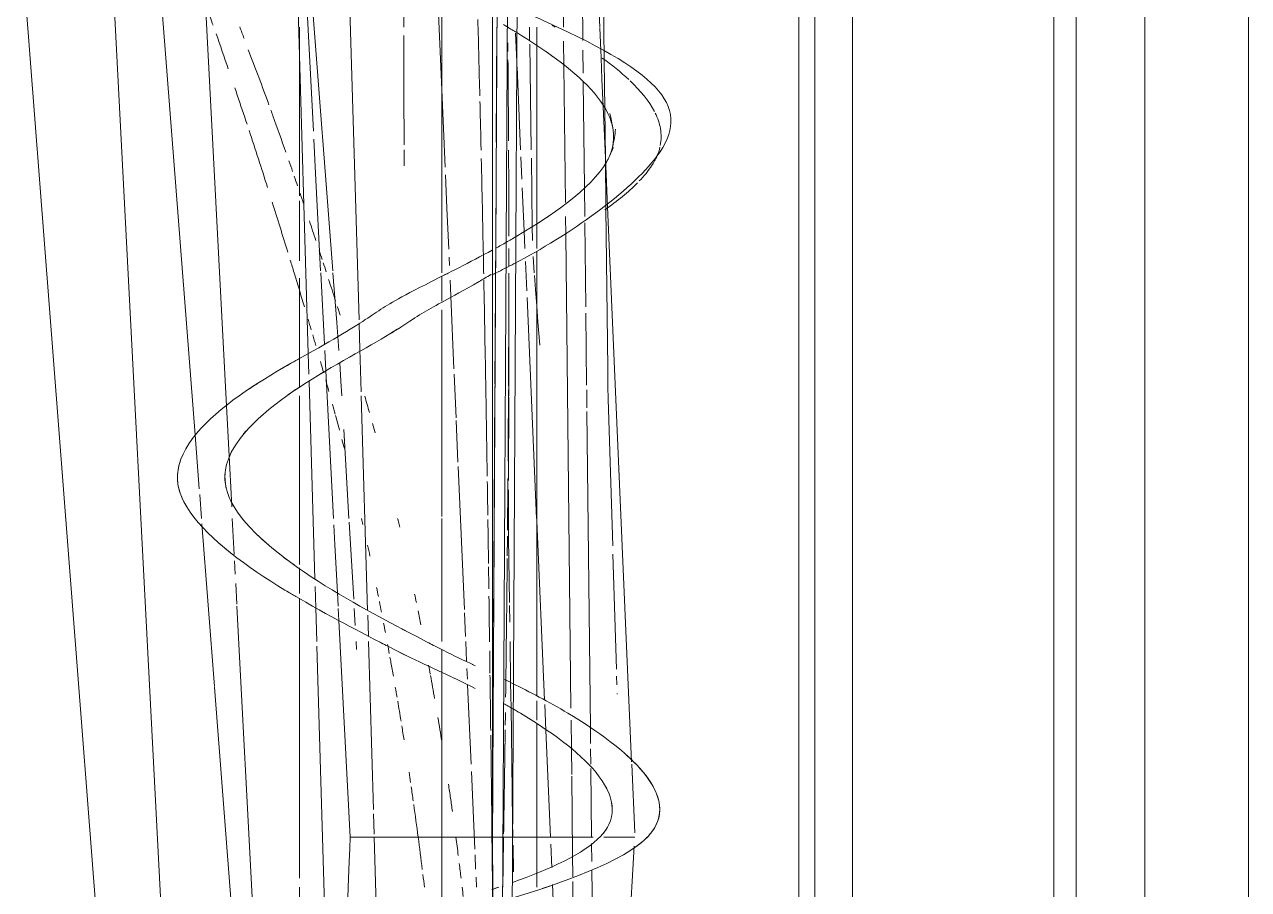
# Model space of a CAD drawing. Header units: inches. Extents: x -2349 to 1043, y -456 to 2193.
# Drawn here: x 992.51 to 998.95, y 377.34 to 381.9 of the extents above; entities that cross this region are included whole.
import ezdxf

# ---------------------------------------------------------------- set-up
doc = ezdxf.new("R2010")
doc.units = ezdxf.units.IN
doc.header["$MEASUREMENT"] = 0
for name, color, linetype, lineweight in [('5033_00_7th-9th Floors_Updated_dwg', 8, 'Continuous', 9), ('A-Shell', 7, 'Continuous', 9), ('A-WALL', 113, 'Continuous', 13), ('I-FURN', 30, 'Continuous', 9)]:
    doc.layers.add(name, color=color, linetype=linetype, lineweight=lineweight)

# ---------------------------------------------------------------- blocks, each defined once
blk = doc.blocks.new('5033_00_7th-9th Floors_Updated_dwg-8585573-7TH FLOOR POWER _ SIGNAL')
at = {"layer": 'A-Shell'}
for p, q in [((993.9543, 200.9751), (993.9543, 201.864)), ((993.9543, 201.864), (993.9543, 200.9751)), ((993.9543, 200.6319), (993.9543, 200.9493)), ((993.9543, 200.9493), (993.9543, 200.6319)), ((993.9543, 199.0324), (993.9543, 199.9218)), ((993.9543, 199.9218), (993.9543, 199.0324)), ((993.9543, 198.8788), (993.9543, 199.0155)), ((993.9543, 199.0155), (993.9543, 198.8788)), ((993.9543, 197.3799), (993.9543, 198.855)), ((993.9543, 198.855), (993.9543, 197.3799)), ((993.9543, 197.0785), (993.9543, 197.3324)), ((993.9543, 197.3324), (993.9543, 197.0785))]:
    blk.add_line(p, q, dxfattribs=at)
at = {"layer": 'A-Shell', "flags": 128}
for points in [[(993.9543, 199.9635), (993.9543, 200.1171), (993.9543, 200.5407)], [(993.9543, 200.5407), (993.9543, 200.1171), (993.9543, 199.9635)]]:
    blk.add_lwpolyline(points, dxfattribs=at)
blk = doc.blocks.new('Walls 1 - Walls 1-7438491-7TH FLOOR POWER _ SIGNAL')
at = {"layer": 'A-WALL', "lineweight": 9}
for p, q in [((996.8682, 298.7759), (996.8682, 435.4699)), ((998.4077, 435.4573), (998.4077, 298.7888)), ((998.046, 435.2491), (998.046, 298.7759)), ((997.9288, 435.1857), (997.9288, 298.7759)), ((998.9543, 434.4744), (998.9543, 299.7716)), ((996.5843, 401.0965), (996.5843, 334.6334)), ((996.6695, 401.0965), (996.6695, 334.6334))]:
    blk.add_line(p, q, dxfattribs=at)
blk = doc.blocks.new('Curtains_and_Valance_14992 - Curtains_and_Valance_14992-7816730-7TH FLOOR POWER _ SIGNAL')
at = {"layer": 'I-FURN'}
for p, q in [((0.017, 23.7831), (0.017, 0)), ((0.017, 0), (0.1458, 23.7552)), ((0.4898, 14.7372), (0.6061, 4.0925)), ((0.5818, 4.2678), (0.4548, 7.1955)), ((-0.9266, 3.7202), (-0.9811, 4.7666)), ((-0.9618, 4.7594), (-0.8245, 2.9839)), ((-0.4504, 4.2678), (-0.4514, 4.5539)), ((-0.25, 2.9731), (-0.25, 4.4597)), ((0.017, 4.2678), (0.017, 3.9951)), ((0.0402, 4.2678), (0.0369, 3.6624)), ((0.2125, 4.199), (0.2115, 4.2678)), ((0.25, 4.2678), (0.25, 4.1702)), ((0.5888, 4.106), (0.5819, 4.265)), ((-0.4496, 4.0237), (-0.4503, 4.2244)), ((0.2209, 3.6206), (0.2128, 4.1789)), ((0.25, 4.1702), (0.25, 3.2339)), ((0.5937, 3.993), (0.5888, 4.106)), ((0.6061, 4.0925), (0.6089, 3.8376)), ((-0.4493, 3.9206), (-0.4496, 4.0237)), ((0.017, 3.9676), (0.017, 3.8029)), ((0.6, 3.85), (0.5937, 3.993)), ((-0.4484, 3.6473), (-0.4493, 3.9206)), ((0.605, 3.7343), (0.6, 3.8486)), ((0.6089, 3.8376), (0.6117, 3.5778)), ((0.017, 3.7924), (0.017, 3.6708)), ((-0.9149, 3.4959), (-0.9244, 3.6783)), ((0.6118, 3.5778), (0.605, 3.7343)), ((-0.448, 3.5377), (-0.4483, 3.6206)), ((0.017, 3.6206), (0.017, 3.0943)), ((0.0366, 3.6206), (0.036, 3.5111)), ((0.2268, 3.2198), (0.2216, 3.5775)), ((0.6117, 3.5778), (0.6146, 3.3143)), ((0.6229, 3.3211), (0.6118, 3.5778)), ((-0.8883, 2.9837), (-0.9149, 3.4959)), ((0.0358, 3.4597), (0.0338, 3.1023)), ((0.6146, 3.3143), (0.6239, 2.4676)), ((0.7498, 0.3972), (0.6229, 3.3211)), ((0.25, 3.2339), (0.25, 3.1023)), ((0.2279, 3.1432), (0.2268, 3.2198)), ((0.0338, 3.1023), (0.0331, 2.9731)), ((0.017, 3.0943), (0.017, 2.9731)), ((0.237, 2.974), (0.2306, 3.0594)), ((0.25, 3.0853), (0.25, 1.7697)), ((-0.8681, 2.5967), (-0.8877, 2.9731)), ((-0.8237, 2.9731), (-0.8035, 2.7112)), ((-0.25, 2.8238), (-0.25, 2.9546)), ((0.017, 2.9149), (0.017, 2.149)), ((0.2435, 2.886), (0.238, 2.96)), ((0.0327, 2.8934), (0.0313, 2.6308)), ((0.25, 2.7991), (0.2435, 2.886)), ((-0.25, 1.6885), (-0.25, 2.7786)), ((0.2563, 2.7146), (0.25, 2.7991)), ((-0.8035, 2.7112), (-0.7978, 2.6373)), ((0.2655, 2.5917), (0.2563, 2.7146)), ((-0.7978, 2.6373), (-0.7921, 2.5638)), ((0.0313, 2.6308), (0.0299, 2.3866)), ((-0.8609, 2.4574), (-0.8664, 2.5638)), ((-0.8203, 1.6784), (-0.8609, 2.4574)), ((-0.7876, 2.4994), (-0.7818, 2.4017)), ((-0.7818, 2.4017), (-0.7774, 2.3256)), ((0.0299, 2.3751), (0.0246, 1.3972)), ((0.6269, 2.3082), (0.6285, 2.253)), ((0.6285, 2.253), (0.6501, 1.5338)), ((-0.7669, 2.1479), (-0.7393, 1.6784)), ((0.017, 2.1113), (0.017, 1.3769)), ((0.25, 1.7697), (0.25, 1.6787)), ((-0.25, 1.0311), (-0.25, 1.6784)), ((0.25, 1.6784), (0.25, 0.7416)), ((-0.8131, 1.5393), (-0.8186, 1.6444)), ((-0.7382, 1.6598), (-0.7143, 1.2529)), ((-0.8001, 1.2887), (-0.8131, 1.5393)), ((0.6514, 1.4912), (0.6696, 0.8849)), ((0.017, 1.3577), (0.017, 0.8684)), ((0.0245, 1.3795), (0.0231, 1.1317)), ((-0.7963, 1.2173), (-0.8001, 1.2887)), ((-0.7924, 1.1416), (-0.7956, 1.2037)), ((-0.7114, 1.2037), (-0.7061, 1.1142)), ((-0.733, 0), (-0.7924, 1.1416)), ((0.023, 1.099), (0.0217, 0.8579)), ((-0.7013, 1.0311), (-0.6987, 0.9877)), ((-0.25, 0.8681), (-0.25, 0.9881)), ((-0.25, -0.3576), (-0.25, 0.8681)), ((0.017, 0.8601), (0.017, 0.7617)), ((0.0217, 0.8579), (0.0212, 0.7693)), ((0.6707, 0.8471), (0.6721, 0.8021)), ((0.017, 0.7416), (0.017, 0.3938)), ((0.021, 0.7416), (0.0191, 0.3836)), ((0.25, 0.718), (0.25, 0.6154)), ((0.6734, 0.756), (0.6737, 0.7525)), ((0.25, 0.5972), (0.25, -0.1877)), ((0.017, 0.3836), (0.017, 0.2606)), ((0.019, 0.3635), (0.0184, 0.2502)), ((0.766, 0.0223), (0.7504, 0.3836)), ((0.017, 0.2606), (0.017, 0)), ((0.0184, 0.2502), (0.017, 0)), ((-0.7354, -0.0597), (-0.733, 0)), ((-0.7381, -0.1285), (-0.7354, -0.0597)), ((-0.733, 0), (-0.7142, 0)), ((-0.7142, 0), (-0.733, 0)), ((-0.7142, 0), (-0.733, 0)), ((-0.733, 0), (-0.7142, 0)), ((-0.475, 0), (-0.4506, 0)), ((-0.4506, 0), (-0.475, 0)), ((0.073, 0), (0.017, 0)), ((0.1471, -24), (0.017, 0)), ((0.017, 0), (0.017, -24)), ((0.017, 0), (0.073, 0)), ((0.017, -0.0266), (0.017, -0.2638)), ((0.0171, -0.0245), (0.0184, -0.2638)), ((0.1233, 0), (0.073, 0)), ((0.073, 0), (0.1233, 0)), ((0.3315, 0), (0.3424, 0)), ((0.3424, 0), (0.3315, 0)), ((0.7482, 0), (0.767, 0)), ((0.767, 0), (0.7482, 0)), ((-0.7435, -0.2638), (-0.7381, -0.1285)), ((0.25, -0.1877), (0.25, -0.2638)), ((-0.7576, -0.5365), (-0.7439, -0.2746)), ((-0.7439, -0.2746), (-0.7435, -0.2638))]:
    blk.add_line(p, q, dxfattribs=at)
at = {"layer": 'I-FURN', "flags": 128}
for points in [[(0.6239, 2.4676), (0.6249, 2.3745), (0.6269, 2.3082)], [(0.017, 0), (-0.1499, 0), (-0.3084, 0), (-0.4506, 0), (-0.5694, 0), (-0.6587, 0), (-0.7142, 0)], [(-0.7142, 0), (-0.6587, 0), (-0.5694, 0), (-0.4506, 0), (-0.3084, 0), (-0.1499, 0), (0.017, 0)], [(0.5473, 0), (0.4846, 0), (0.3424, 0), (0.1839, 0), (0.1233, 0)], [(0.1233, 0), (0.1839, 0), (0.3424, 0), (0.4846, 0), (0.5473, 0)], [(0.767, 0), (0.7482, 0), (0.6927, 0), (0.6034, 0)], [(0.6034, 0), (0.6927, 0), (0.7482, 0), (0.767, 0)], [(0.6559, -2.3768), (0.7363, -0.5087), (0.7641, -0.0482)]]:
    blk.add_lwpolyline(points, dxfattribs=at)
at = {"layer": 'I-FURN'}
for points, knots in [([(0.1328, 3.0225), (0.4159, 3.1693), (1.188, 3.7113), (0.8834, 4.0487), (0.0746, 4.3952), (-0.0556, 4.4494)], [2.1784966, 2.1784966, 2.1784966, 2.1784966, 2.2789599, 2.4145222, 2.4390055, 2.4390055, 2.4390055, 2.4390055]), ([(0.1447, 4.239), (0.425, 4.0646), (0.9288, 3.7019), (0.3593, 3.2923), (0.1416, 3.1644)], [0.1340333, 0.1340333, 0.1340333, 0.1340333, 0.2566261, 0.3281744, 0.3281744, 0.3281744, 0.3281744]), ([(0.6175, 3.557), (0.6234, 3.5673), (0.6361, 3.5935), (0.6475, 3.6188), (0.6539, 3.6339)], [-0.26170595, -0.26170595, -0.26170595, -0.26170595, -0.25662606, -0.24886285, -0.24886285, -0.24886285, -0.24886285]), ([(0.8991, 3.6347), (0.8955, 3.6192), (0.8846, 3.5869), (0.8665, 3.5543), (0.8554, 3.5375)], [-2.28672306, -2.28672306, -2.28672306, -2.28672306, -2.27895986, -2.27068269, -2.27068269, -2.27068269, -2.27068269]), ([(0.0159, 3.0933), (-0.1045, 3.0274), (-0.4683, 2.8466), (-0.5715, 2.7827), (-0.8543, 2.5872), (-2.2109, 1.8947), (-0.5267, 0.9981), (-0.4403, 0.9571), (-0.1561, 0.8245), (-0.075, 0.7834)], [0.3419504, 0.3419504, 0.3419504, 0.3419504, 0.3818809, 0.4687392, 0.547731, 0.6939966, 0.8310987, 0.9398478, 0.9773808, 0.9773808, 0.9773808, 0.9773808]), ([(-0.0737, 0.9027), (-0.2083, 0.9657), (-0.314, 1.018), (-1.9621, 1.895), (-0.6006, 2.5865), (-0.3288, 2.7842), (-0.2138, 2.8335), (-0.0136, 2.9511), (0.0086, 2.9642)], [1.6044716, 1.6044716, 1.6044716, 1.6044716, 1.7044872, 1.8415893, 1.9878549, 2.0668467, 2.153705, 2.1638198, 2.1638198, 2.1638198, 2.1638198]), ([(-1.611, 1.7705), (-1.624, 1.7968), (-1.6436, 1.8516), (-1.6441, 1.9056), (-1.6398, 1.9336)], [-0.70632538, -0.70632538, -0.70632538, -0.70632538, -0.69399659, -0.68045198, -0.68045198, -0.68045198, -0.68045198]), ([(-1.3899, 1.9336), (-1.3941, 1.9056), (-1.3938, 1.8737), (-1.3868, 1.8415), (-1.3859, 1.8377)], [-1.85513394, -1.85513394, -1.85513394, -1.85513394, -1.84158933, -1.83983214, -1.83983214, -1.83983214, -1.83983214]), ([(-0.4678, 1.1011), (-0.4651, 1.0998), (-0.4553, 1.0945), (-0.4457, 1.0895), (-0.4389, 1.0859)], [-1.705724726, -1.705724726, -1.705724726, -1.705724726, -1.704487181, -1.700994962, -1.700994962, -1.700994962, -1.700994962]), ([(0.1114, -0.3245), (0.3644, -0.2478), (1.2392, 0.046), (0.6104, 0.5582), (0.2111, 0.7661), (0.1229, 0.8094)], [1.3138512, 1.3138512, 1.3138512, 1.3138512, 1.3968453, 1.5235391, 1.5664373, 1.5664373, 1.5664373, 1.5664373]), ([(0.1252, 0.6754), (0.1383, 0.6678), (0.4535, 0.4824), (0.923, 0.1), (0.3139, -0.1711), (0.1232, -0.2392)], [1.0065384, 1.0065384, 1.0065384, 1.0065384, 1.0120468, 1.1387406, 1.1951237, 1.1951237, 1.1951237, 1.1951237]), ([(0.8795, 0.0648), (0.8699, 0.0447), (0.8514, 0.0178), (0.8249, -0.0082), (0.8175, -0.0149)], [-1.4086308, -1.4086308, -1.4086308, -1.4086308, -1.39684532, -1.39271702, -1.39271702, -1.39271702, -1.39271702]), ([(0.5823, -0.0007), (0.5843, 0.0013), (0.6008, 0.0186), (0.6138, 0.0361), (0.6227, 0.0518)], [-1.13996093, -1.13996093, -1.13996093, -1.13996093, -1.13874059, -1.12949194, -1.12949194, -1.12949194, -1.12949194])]:
    blk.add_open_spline(points, degree=3, knots=knots, dxfattribs=at)
for points in [[(0.0748, 4.2819), (0.0819, 4.2776), (0.0891, 4.2732), (0.0963, 4.2688)], [(0.0972, 4.2682), (0.0938, 4.2703), (0.0906, 4.2723), (0.0873, 4.2743)], [(0.0963, 4.2688), (0.1122, 4.2591), (0.1284, 4.2491), (0.1447, 4.239)], [(0.331, 4.2781), (0.3364, 4.2749), (0.3418, 4.2716), (0.3472, 4.2682)], [(0.3338, 4.1138), (0.3223, 4.1221), (0.3113, 4.1301), (0.3007, 4.1379)], [(0.5956, 4.1052), (0.6454, 4.0689), (0.6927, 4.031), (0.7347, 3.9918)], [(0.7427, 3.9842), (0.7965, 3.9329), (0.8409, 3.8794), (0.8697, 3.8242)], [(0.6517, 3.7333), (0.6468, 3.7609), (0.6416, 3.7874), (0.6352, 3.813)], [(0.8743, 3.8151), (0.8874, 3.7882), (0.8968, 3.7609), (0.9017, 3.7333)], [(0.6502, 3.6394), (0.6569, 3.671), (0.6622, 3.7014), (0.6652, 3.7308)], [(0.9017, 3.7333), (0.9069, 3.7038), (0.9069, 3.6739), (0.901, 3.6437)], [(0.8554, 3.5375), (0.8378, 3.5108), (0.8159, 3.4841), (0.7905, 3.4574)], [(0.7805, 3.447), (0.7329, 3.3989), (0.6743, 3.351), (0.6095, 3.3046)], [(0.2993, 3.2629), (0.3113, 3.2709), (0.323, 3.279), (0.3344, 3.2872)], [(0.1416, 3.1644), (0.1245, 3.1544), (0.1075, 3.1445), (0.0904, 3.1348)], [(0.0904, 3.1348), (0.0715, 3.1241), (0.0526, 3.1135), (0.0339, 3.1031)], [(-0.2371, 2.9613), (-0.2305, 2.9646), (-0.224, 2.9679), (-0.2173, 2.9713)], [(0.0328, 2.9713), (0.0261, 2.9679), (0.0195, 2.9646), (0.0129, 2.9613)], [(0.0212, 2.9654), (0.0255, 2.9676), (0.0298, 2.9698), (0.0342, 2.972)], [(0.0342, 2.972), (0.0501, 2.9801), (0.0663, 2.9885), (0.0827, 2.9972)], [(0.0835, 2.9971), (0.0995, 3.0053), (0.1157, 3.0138), (0.132, 3.0226)], [(-0.4676, 2.6851), (-0.4824, 2.6759), (-0.4984, 2.6661), (-0.5159, 2.6556)], [(-1.0862, 2.4726), (-1.0558, 2.4903), (-1.026, 2.5073), (-0.9972, 2.5234)], [(-1.2635, 2.3626), (-1.2451, 2.3749), (-1.2266, 2.3869), (-1.208, 2.3986)], [(-0.8744, 2.45), (-0.8811, 2.4461), (-0.8877, 2.4421), (-0.8944, 2.438)], [(-1.0057, 2.3677), (-1.0255, 2.3546), (-1.0451, 2.3412), (-1.0644, 2.3276)], [(-1.2811, 2.1401), (-1.2873, 2.133), (-1.2934, 2.1258), (-1.2992, 2.1186)], [(-1.3462, 2.0513), (-1.3567, 2.0333), (-1.3656, 2.0151), (-1.3728, 1.9967)], [(-1.6397, 1.9345), (-1.6367, 1.954), (-1.6315, 1.9733), (-1.6243, 1.9925)], [(-1.3004, 1.6776), (-1.2967, 1.673), (-1.2929, 1.6684), (-1.2891, 1.6638)], [(-1.2185, 1.589), (-1.2027, 1.5739), (-1.1862, 1.5589), (-1.169, 1.544)], [(-1.359, 1.4946), (-1.3796, 1.5108), (-1.3996, 1.5272), (-1.4187, 1.5438)], [(-1.0824, 1.4739), (-1.0629, 1.4591), (-1.0429, 1.4444), (-1.0226, 1.43)], [(-1.0183, 1.2669), (-1.035, 1.2767), (-1.0517, 1.2867), (-1.0686, 1.2969)], [(-0.544, 1.0102), (-0.5546, 1.0157), (-0.5658, 1.0214), (-0.5776, 1.0276)], [(-0.4424, 0.9591), (-0.4518, 0.9637), (-0.4613, 0.9684), (-0.471, 0.9732)], [(-0.3276, 1.0276), (-0.3158, 1.0214), (-0.3046, 1.0157), (-0.294, 1.0102)], [(-0.0896, 0.9101), (-0.0845, 0.9078), (-0.0792, 0.9053), (-0.0739, 0.9028)], [(0.1229, 0.8094), (0.1067, 0.8174), (0.0908, 0.8251), (0.0755, 0.8324)], [(0.0751, 0.7038), (0.0917, 0.6946), (0.1084, 0.6851), (0.1252, 0.6754)], [(0.7103, 0.4434), (0.7606, 0.3993), (0.8042, 0.3538), (0.8366, 0.3081)], [(0.6375, 0.2101), (0.6316, 0.2288), (0.6233, 0.2475), (0.613, 0.2663)], [(0.8366, 0.3081), (0.8757, 0.2528), (0.8987, 0.1971), (0.898, 0.1427)], [(0.648, 0.1479), (0.6477, 0.1668), (0.6446, 0.1859), (0.639, 0.2051)], [(0.8978, 0.1363), (0.8967, 0.1122), (0.8908, 0.0883), (0.8795, 0.0648)], [(0.8126, -0.0193), (0.796, -0.0338), (0.7771, -0.0482), (0.7562, -0.0622)], [(0.3311, -0.1565), (0.3321, -0.1561), (0.333, -0.1556), (0.3339, -0.1552)], [(0.3319, -0.2536), (0.3211, -0.2574), (0.3102, -0.2611), (0.2994, -0.2647)], [(0.048, -0.2652), (0.0365, -0.269), (0.0251, -0.2729), (0.0137, -0.2766)], [(0.028, -0.2719), (0.0351, -0.2695), (0.0422, -0.2671), (0.0494, -0.2647)], [(0.2994, -0.2647), (0.2922, -0.2671), (0.2851, -0.2695), (0.278, -0.2719)]]:
    blk.add_open_spline(points, degree=3, dxfattribs=at)
blk = doc.blocks.new('Curtains_and_Valance_14992 - Curtains_and_Valance_14992-V34-7TH FLOOR POWER _ SIGNAL')
at = {"layer": 'I-FURN'}
for p, q in [((-2.4487, 24), (-1.4777, 11.4361)), ((-1.6119, 16.8894), (-1.982, 24)), ((-0.9537, 22.0475), (-1.0113, 24)), ((0.017, 24), (0.017, 0)), ((0.017, 0), (0.1471, 24)), ((0.3885, 24), (0.391, 23.7678)), ((-0.25, 23.4383), (-0.2726, 23.9594)), ((-0.25, 22.4731), (-0.25, 23.9597)), ((0.25, 23.7678), (0.25, 23.6702)), ((0.25, 23.6702), (0.25, 22.7339)), ((0.3919, 23.6932), (0.3933, 23.5635)), ((0.3933, 23.5635), (0.4011, 22.844)), ((-0.2323, 23.0304), (-0.25, 23.4383)), ((-0.2229, 22.8146), (-0.2305, 22.9893)), ((-0.2135, 22.5974), (-0.2229, 22.8146)), ((0.4019, 22.7704), (0.403, 22.6752)), ((0.25, 22.7339), (0.25, 22.6023)), ((0.403, 22.6752), (0.4303, 20.1792)), ((0.25, 22.5853), (0.25, 21.2697)), ((-0.2098, 22.5111), (-0.2117, 22.5566)), ((-0.25, 22.3238), (-0.25, 22.4546)), ((-0.2028, 22.3497), (-0.2064, 22.4346)), ((-0.1861, 21.9666), (-0.2028, 22.3497)), ((-0.25, 21.1885), (-0.25, 22.2786)), ((-0.9506, 21.94), (-0.9537, 22.0475)), ((-0.175, 21.7088), (-0.1849, 21.9386)), ((-0.9187, 20.8597), (-0.9494, 21.9011)), ((-0.1648, 21.4756), (-0.1744, 21.6952)), ((-0.1312, 20.6999), (-0.1639, 21.453)), ((0.25, 21.2697), (0.25, 21.1787)), ((-0.25, 20.5311), (-0.25, 21.1784)), ((0.25, 21.1784), (0.25, 20.2416)), ((-0.9142, 20.7075), (-0.9175, 20.8199)), ((-0.909, 20.5311), (-0.9142, 20.7075)), ((-0.125, 20.5575), (-0.1304, 20.6818)), ((-0.1192, 20.4243), (-0.1239, 20.5311)), ((-0.8614, 18.917), (-0.9083, 20.5052)), ((-0.25, 20.3681), (-0.25, 20.4881)), ((-0.1152, 20.3328), (-0.1177, 20.3886)), ((-0.25, 19.1424), (-0.25, 20.3681)), ((-0.0958, 19.8836), (-0.1139, 20.3017)), ((0.25, 20.218), (0.25, 20.1154)), ((0.25, 20.0972), (0.25, 19.3123)), ((0.431, 20.1154), (0.4326, 19.9656)), ((0.4326, 19.9656), (0.4341, 19.8296)), ((-0.0763, 19.436), (-0.0941, 19.8462)), ((0.4342, 19.8204), (0.4387, 19.4077)), ((-0.0718, 19.3314), (-0.0751, 19.4066)), ((0.4387, 19.4077), (0.44, 19.2897)), ((-0.0677, 19.2362), (-0.0699, 19.2878)), ((0.25, 19.3123), (0.25, 19.2362)), ((0.4403, 19.2654), (0.4477, 18.5889))]:
    blk.add_line(p, q, dxfattribs=at)
for points in [[(-1.4873, 23.868), (-1.4765, 23.8379), (-1.4658, 23.8079), (-1.4551, 23.7779)], [(-1.439, 23.7323), (-1.4174, 23.6711), (-1.396, 23.6097), (-1.3748, 23.5483)], [(-1.291, 23.7077), (-1.2989, 23.7283), (-1.3069, 23.749), (-1.3149, 23.7696)], [(-1.1607, 23.3583), (-1.1959, 23.4552), (-1.2326, 23.5518), (-1.2696, 23.6482)], [(-1.2654, 23.2238), (-1.2323, 23.1237), (-1.1999, 23.0233), (-1.168, 22.9229)], [(-1.036, 23.0065), (-1.0427, 23.0256), (-1.0493, 23.0448), (-1.0559, 23.064)], [(-1.0103, 22.9315), (-1.016, 22.9483), (-1.0218, 22.9651), (-1.0275, 22.9819)], [(-0.9784, 22.8379), (-0.9846, 22.8562), (-0.9908, 22.8746), (-0.997, 22.8929)], [(-1.1433, 22.8452), (-1.1158, 22.7578), (-1.0886, 22.6704), (-1.0616, 22.5829)], [(-0.9134, 22.6437), (-0.9248, 22.6781), (-0.9362, 22.7124), (-0.9475, 22.7468)], [(-0.8805, 22.5437), (-0.8859, 22.5601), (-0.8913, 22.5765), (-0.8967, 22.5929)], [(-1.0484, 22.5397), (-1.0416, 22.5177), (-1.0349, 22.4958), (-1.0282, 22.4738)], [(-0.8591, 22.4781), (-0.8644, 22.4943), (-0.8697, 22.5105), (-0.875, 22.5267)], [(-1.0278, 22.4724), (-1.0096, 22.4127), (-0.9915, 22.353), (-0.9736, 22.2932)], [(-0.8108, 22.328), (-0.8226, 22.3649), (-0.8344, 22.4017), (-0.8464, 22.4385)], [(-0.7861, 22.25), (-0.7909, 22.2651), (-0.7957, 22.2803), (-0.8005, 22.2955)], [(-0.9547, 22.2296), (-0.9491, 22.211), (-0.9436, 22.1924), (-0.9381, 22.1737)], [(-0.9303, 22.1469), (-0.9247, 22.1279), (-0.9191, 22.1089), (-0.9136, 22.0898)], [(-0.8894, 22.0062), (-0.8837, 21.9861), (-0.8779, 21.9661), (-0.8723, 21.946)], [(-0.8619, 21.9096), (-0.8562, 21.889), (-0.8504, 21.8685), (-0.8447, 21.848)], [(-0.6313, 21.7374), (-0.6395, 21.7659), (-0.6477, 21.7943), (-0.656, 21.8228)], [(-0.8261, 21.7807), (-0.8212, 21.763), (-0.8164, 21.7453), (-0.8116, 21.7276)], [(-0.8098, 21.7212), (-0.8029, 21.6954), (-0.7959, 21.6697), (-0.7891, 21.6439)], [(-0.601, 21.6304), (-0.6056, 21.6468), (-0.6102, 21.6633), (-0.6149, 21.6797)], [(-0.776, 21.5944), (-0.7718, 21.5785), (-0.7677, 21.5627), (-0.7636, 21.5469)], [(-0.6729, 21.1786), (-0.6704, 21.1681), (-0.668, 21.1576), (-0.6656, 21.147)], [(-0.641, 21.0374), (-0.6368, 21.0186), (-0.6327, 20.9998), (-0.6287, 20.981)], [(-0.5937, 20.8143), (-0.5905, 20.7986), (-0.5874, 20.783), (-0.5842, 20.7673)], [(-0.3839, 20.7359), (-0.387, 20.7507), (-0.3901, 20.7656), (-0.3932, 20.7804)], [(-0.579, 20.7413), (-0.5754, 20.7229), (-0.5717, 20.7044), (-0.5681, 20.6859)], [(-0.3602, 20.6178), (-0.3651, 20.6427), (-0.3701, 20.6677), (-0.3751, 20.6926)], [(-0.5569, 20.6277), (-0.5537, 20.6113), (-0.5506, 20.5948), (-0.5475, 20.5783)], [(-0.5356, 20.515), (-0.5327, 20.4991), (-0.5297, 20.4831), (-0.5268, 20.4671)], [(-0.3109, 20.358), (-0.3138, 20.3738), (-0.3167, 20.3896), (-0.3196, 20.4055)], [(-0.2879, 20.2293), (-0.2951, 20.2701), (-0.3023, 20.3109), (-0.3097, 20.3516)], [(-0.4951, 20.289), (-0.4921, 20.2717), (-0.4891, 20.2544), (-0.4861, 20.237)], [(-0.4826, 20.2164), (-0.4766, 20.1812), (-0.4707, 20.146), (-0.4649, 20.1108)], [(-0.2502, 20.0054), (-0.2569, 20.0466), (-0.2637, 20.0879), (-0.2707, 20.1292)], [(-0.4608, 20.0855), (-0.4568, 20.0609), (-0.4528, 20.0363), (-0.4489, 20.0116)], [(-0.4226, 19.8415), (-0.4199, 19.8233), (-0.4172, 19.8052), (-0.4145, 19.787)], [(-0.4113, 19.7651), (-0.4077, 19.7401), (-0.4041, 19.7151), (-0.4005, 19.6902)], [(-0.3979, 19.6718), (-0.3819, 19.5574), (-0.3669, 19.4429), (-0.3528, 19.3286)], [(-0.1633, 19.4027), (-0.1675, 19.4351), (-0.1716, 19.4675), (-0.1759, 19.4998)], [(-0.1485, 19.2827), (-0.1516, 19.3086), (-0.1548, 19.3346), (-0.1581, 19.3606)], [(-0.3496, 19.3023), (-0.3469, 19.2801), (-0.3442, 19.2579), (-0.3416, 19.2357)], [(-0.1372, 19.1866), (-0.1391, 19.203), (-0.141, 19.2194), (-0.1429, 19.2358)]]:
    blk.add_open_spline(points, degree=3, dxfattribs=at)
for points, knots in [([(-1.3405, 23.4481), (-1.3231, 23.3968), (-1.3015, 23.3327), (-1.2802, 23.2686), (-1.276, 23.2558)], [-0.96087762, -0.96087762, -0.96087762, -0.96087762, -0.95, -0.94730372, -0.94730372, -0.94730372, -0.94730372]), ([(-1.0718, 23.1091), (-1.0941, 23.1727), (-1.1201, 23.2467), (-1.147, 23.3204), (-1.1508, 23.3307)], [-0.06353088, -0.06353088, -0.06353088, -0.06353088, -0.05, -0.04779914, -0.04779914, -0.04779914, -0.04779914]), ([(-0.4715, 21.1321), (-0.4739, 21.1421), (-0.4776, 21.1576), (-0.4813, 21.173), (-0.4827, 21.1785)], [-0.202066952, -0.202066952, -0.202066952, -0.202066952, -0.2, -0.198859186, -0.198859186, -0.198859186, -0.198859186]), ([(-0.5233, 20.4477), (-0.5216, 20.4385), (-0.5155, 20.4051), (-0.5096, 20.3717), (-0.5053, 20.3476)], [-0.751895282, -0.751895282, -0.751895282, -0.751895282, -0.75, -0.7450317, -0.7450317, -0.7450317, -0.7450317]), ([(-0.1942, 19.6343), (-0.1975, 19.6577), (-0.2043, 19.706), (-0.2114, 19.7544), (-0.2151, 19.7794)], [-0.304798679, -0.304798679, -0.304798679, -0.304798679, -0.3, -0.294876826, -0.294876826, -0.294876826, -0.294876826])]:
    blk.add_open_spline(points, degree=3, knots=knots, dxfattribs=at)
blk = doc.blocks.new('Curtains_and_Valance_14992 - Curtains_and_Valance_14992-V39-7TH FLOOR POWER _ SIGNAL')
at = {"layer": 'I-FURN'}
for p, q in [((0.017, 24), (0.017, 0)), ((0.017, 0), (0.1471, 24)), ((0.4665, 16.8654), (0.4929, 14.4469)), ((-1.7763, 15.2996), (-1.5499, 12.3697)), ((-1.3846, 12.5218), (-1.525, 15.2192)), ((-0.6861, 12.9755), (-0.7436, 14.9228)), ((-0.25, 13.2226), (-0.25, 14.7092)), ((0.25, 14.5174), (0.25, 14.4197)), ((0.1449, 14.3371), (0.1385, 14.4849)), ((0.25, 14.4197), (0.25, 13.4834)), ((0.4935, 14.3963), (0.4948, 14.2753)), ((0.1652, 13.8701), (0.1462, 14.3083)), ((0.4953, 14.2278), (0.5014, 13.6748)), ((0.1718, 13.7164), (0.1667, 13.8339)), ((0.5014, 13.6748), (0.5031, 13.5199)), ((0.1837, 13.4433), (0.1738, 13.671)), ((0.25, 13.4834), (0.25, 13.3518)), ((0.5034, 13.4855), (0.5083, 13.0432)), ((0.1877, 13.3518), (0.1837, 13.4433)), ((0.25, 13.3349), (0.25, 12.0192)), ((0.1973, 13.1287), (0.1907, 13.2818)), ((-0.25, 13.0733), (-0.25, 13.2041)), ((0.2494, 11.9279), (0.1989, 13.0928)), ((-0.25, 11.938), (-0.25, 13.0281)), ((0.1022, 12.5752), (0.1028, 13.0853)), ((0.5086, 13.0101), (0.5128, 12.6312)), ((-0.6815, 12.82), (-0.6855, 12.9528)), ((-0.6749, 12.5963), (-0.6815, 12.82)), ((-0.641, 11.4442), (-0.6743, 12.5752)), ((0.5131, 12.6058), (0.5141, 12.5106)), ((-1.3692, 12.2256), (-1.3846, 12.5218)), ((0.1017, 12.1285), (0.1022, 12.5682)), ((0.5143, 12.492), (0.5325, 10.8235)), ((-1.5499, 12.3697), (-1.5278, 12.0844)), ((-1.3606, 12.0605), (-1.3692, 12.2256)), ((-1.3569, 11.9889), (-1.3606, 12.0605)), ((-1.5255, 12.0543), (-1.5157, 11.9279)), ((0.25, 12.0192), (0.25, 11.9282)), ((-1.5135, 11.8992), (-1.4473, 11.042)), ((-1.3439, 11.7381), (-1.3537, 11.9279)), ((-0.25, 11.2806), (-0.25, 11.9279)), ((0.25, 11.9279), (0.25, 10.9911)), ((0.291, 10.9708), (0.25, 11.9151)), ((-1.3385, 11.6353), (-1.3422, 11.7053)), ((-1.3303, 11.4769), (-1.336, 11.5862)), ((-1.2259, 9.4709), (-1.3297, 11.4656)), ((-0.637, 11.3083), (-0.6402, 11.4179)), ((0.1079, 11.3817), (0.1066, 11.4696)), ((-0.61, 10.3954), (-0.6361, 11.2806)), ((-0.25, 11.1176), (-0.25, 11.2376)), ((0.1125, 11.063), (0.1093, 11.2806)), ((-0.25, 9.892), (-0.25, 11.1176)), ((-1.447, 11.0385), (-1.3213, 9.4114)), ((0.1145, 10.9284), (0.1125, 11.063)), ((0.25, 10.9675), (0.25, 10.8649)), ((0.1164, 10.7977), (0.1145, 10.9284)), ((0.2978, 10.8125), (0.292, 10.9482)), ((0.25, 10.8467), (0.25, 10.0618)), ((0.1232, 10.3308), (0.1164, 10.7977)), ((0.3223, 10.2495), (0.2978, 10.8125)), ((0.5325, 10.8235), (0.5334, 10.743)), ((0.5337, 10.7151), (0.5346, 10.6332)), ((0.5349, 10.6101), (0.5388, 10.2495)), ((-0.6062, 10.2641), (-0.6093, 10.3721)), ((0.1244, 10.2495), (0.1232, 10.3308)), ((-0.5916, 9.7702), (-0.6057, 10.2495)), ((0.127, 10.0666), (0.125, 10.2062)), ((0.3293, 10.0887), (0.3239, 10.2127)), ((0.5392, 10.216), (0.5402, 10.1206)), ((0.25, 10.0618), (0.25, 9.9857)), ((0.5407, 10.0771), (0.5588, 8.4211)), ((0.017, 9.9955), (0.017, 9.9857)), ((0.0712, 9.9955), (0.0712, 9.9857)), ((0.3618, 9.3384), (0.3331, 9.999))]:
    blk.add_line(p, q, dxfattribs=at)
at = {"layer": 'I-FURN', "flags": 128}
blk.add_lwpolyline([(0.1064, 11.4862), (0.1014, 11.8253), (0.1017, 12.0799)], dxfattribs=at)
at = {"layer": 'I-FURN'}
for points in [[(0.0968, 14.5277), (0.0966, 14.5437), (0.0964, 14.5597), (0.0962, 14.5757)], [(-0.0603, 14.5584), (-0.0567, 14.4236), (-0.0532, 14.289), (-0.0499, 14.155)], [(0.0982, 14.389), (0.098, 14.404), (0.0979, 14.419), (0.0977, 14.434)], [(-0.0492, 14.1262), (-0.0479, 14.0723), (-0.0466, 14.0184), (-0.0453, 13.9647)], [(-0.0453, 13.9647), (-0.0446, 13.9327), (-0.0438, 13.9008), (-0.0431, 13.869)], [(0.1029, 13.4167), (0.1028, 13.567), (0.1024, 13.7179), (0.1017, 13.8694)], [(-0.0421, 13.8253), (-0.0382, 13.6538), (-0.0347, 13.4835), (-0.0313, 13.3139)], [(0.1029, 13.2564), (0.103, 13.2877), (0.103, 13.319), (0.1029, 13.3503)], [(-0.0312, 13.3134), (-0.0306, 13.2816), (-0.03, 13.2499), (-0.0294, 13.2182)], [(0.1013, 12.628), (0.1022, 12.8247), (0.1028, 13.0226), (0.1029, 13.2217)], [(-0.0287, 13.1845), (-0.0249, 12.9895), (-0.0215, 12.796), (-0.0182, 12.6028)], [(-0.0182, 12.6028), (-0.0156, 12.4517), (-0.0132, 12.3007), (-0.0108, 12.1504)], [(0.101, 12.5747), (0.1011, 12.5851), (0.1011, 12.5955), (0.1012, 12.6059)], [(0.0989, 12.2305), (0.0997, 12.3448), (0.1005, 12.4596), (0.101, 12.5747)], [(-0.0105, 12.1237), (-0.0096, 12.0644), (-0.0087, 12.005), (-0.0078, 11.9457)], [(0.0959, 11.8663), (0.0968, 11.9569), (0.0975, 12.0477), (0.0982, 12.1388)], [(-0.0075, 11.923), (-0.0064, 11.8454), (-0.0052, 11.7678), (-0.0041, 11.6905)], [(0.0947, 11.7313), (0.095, 11.7658), (0.0953, 11.8004), (0.0957, 11.835)], [(-0.0039, 11.6734), (-0.0034, 11.6347), (-0.0028, 11.5961), (-0.0023, 11.5574)], [(-0.0017, 11.5185), (-0.0007, 11.439), (0.0004, 11.3595), (0.0015, 11.2806)], [(0.0015, 11.2806), (0.0015, 11.28), (0.0015, 11.2795), (0.0015, 11.2789)], [(0.0021, 11.2301), (0.0027, 11.1912), (0.0032, 11.1525), (0.0036, 11.1139)], [(0.0038, 11.1031), (0.0043, 11.0645), (0.0048, 11.026), (0.0053, 10.9877)], [(0.0862, 10.9872), (0.0866, 11.0158), (0.0869, 11.0444), (0.0873, 11.073)], [(0.0053, 10.9874), (0.0061, 10.928), (0.0068, 10.869), (0.0075, 10.8103)], [(0.0842, 10.8391), (0.0845, 10.8614), (0.0848, 10.8837), (0.0851, 10.906)], [(0.0079, 10.7859), (0.0112, 10.5196), (0.0142, 10.2561), (0.017, 9.9955)], [(0.083, 10.7489), (0.0833, 10.771), (0.0836, 10.793), (0.0839, 10.8151)], [(0.0813, 10.6275), (0.0819, 10.6668), (0.0824, 10.706), (0.083, 10.7454)], [(0.0758, 10.2659), (0.0777, 10.3853), (0.0795, 10.5053), (0.0813, 10.626)], [(0.0712, 9.9955), (0.0727, 10.0786), (0.0741, 10.1621), (0.0754, 10.2459)]]:
    blk.add_open_spline(points, degree=3, dxfattribs=at)
for points, knots in [([(0.1015, 13.9191), (0.1014, 13.9361), (0.1007, 14.0775), (0.0997, 14.2193), (0.0986, 14.3444)], [-0.70370745, -0.70370745, -0.70370745, -0.70370745, -0.7, -0.67300995, -0.67300995, -0.67300995, -0.67300995]), ([(0.0873, 11.073), (0.0881, 11.1416), (0.0907, 11.3555), (0.0931, 11.5712), (0.0945, 11.7182)], [-0.91584861, -0.91584861, -0.91584861, -0.91584861, -0.9, -0.86658225, -0.86658225, -0.86658225, -0.86658225])]:
    blk.add_open_spline(points, degree=3, knots=knots, dxfattribs=at)

msp = doc.modelspace()

# ---------------------------------------------------------------- block references
at = {"layer": '5033_00_7th-9th Floors_Updated_dwg', "color": 7}
msp.add_blockref('5033_00_7th-9th Floors_Updated_dwg-8585573-7TH FLOOR POWER _ SIGNAL', (0, 180.0188), dxfattribs=at)
at = {"layer": 'A-WALL', "lineweight": 9}
msp.add_blockref('Walls 1 - Walls 1-7438491-7TH FLOOR POWER _ SIGNAL', (0, 0), dxfattribs=at)
at = {"layer": 'I-FURN'}
for name, p in [('Curtains_and_Valance_14992 - Curtains_and_Valance_14992-7816730-7TH FLOOR POWER _ SIGNAL', (994.9543, 377.6149)), ('Curtains_and_Valance_14992 - Curtains_and_Valance_14992-V39-7TH FLOOR POWER _ SIGNAL', (994.9543, 367.3654)), ('Curtains_and_Valance_14992 - Curtains_and_Valance_14992-V34-7TH FLOOR POWER _ SIGNAL', (994.9543, 358.1149))]:
    msp.add_blockref(name, p, dxfattribs=at)

doc.saveas('drawing.dxf')
